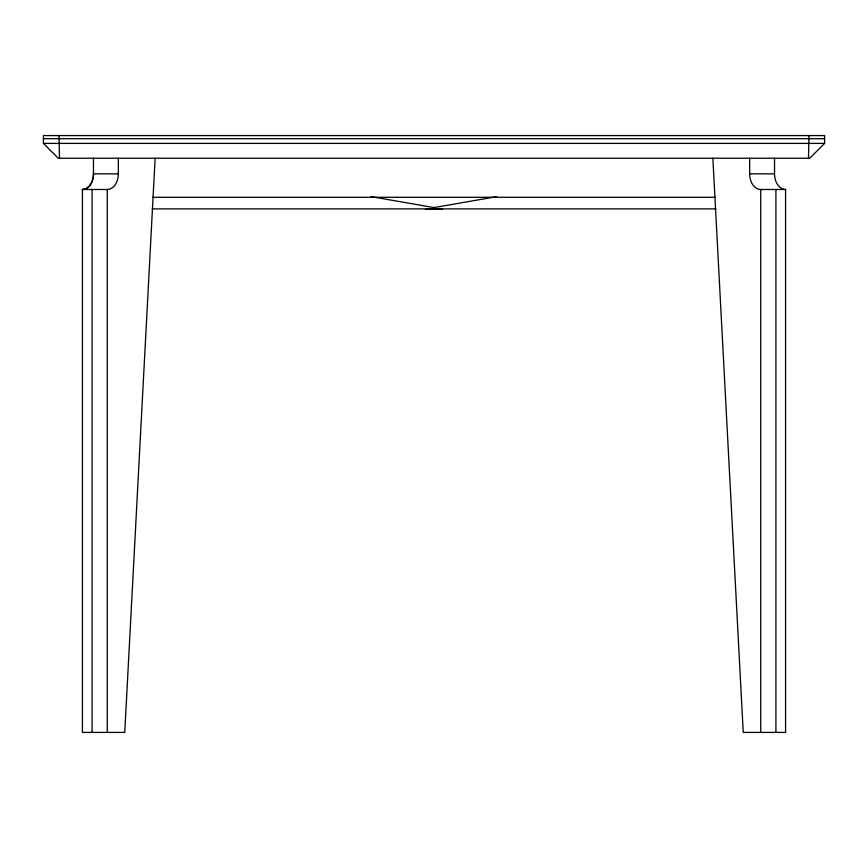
<?xml version="1.0" encoding="UTF-8"?>
<svg xmlns="http://www.w3.org/2000/svg" width="868" height="868" viewBox="0 0 868 868"><rect width="100%" height="100%" fill="white"/><g stroke="black" fill="none" stroke-linecap="round" stroke-linejoin="round"><path stroke-width="1.3" d="M808.488 158.236L808.976 135.582M155.133 158.236L124.753 732.418L82.417 732.418L82.417 189.484A15.624 11.045 -90 0 0 93.462 173.86L93.462 158.236M824.6 143.394L809.757 158.236L58.243 158.236L43.4 143.394L43.4 135.582L824.6 135.582L824.6 143.394L43.4 143.394M425.873 209.004L442.235 209.014L426.047 208.993M496.735 196.645L434 207.582L371.244 196.645M43.4 138.706L824.6 138.706M118.33 173.86L93.462 173.86A15.624 11.045 90 0 1 82.417 189.484L107.274 189.484A15.624 11.045 90 0 0 118.33 173.86L118.33 158.236M749.67 158.236L749.67 173.86L774.538 173.86A15.624 11.045 -90 0 0 785.583 189.484L785.583 732.418L743.247 732.418L712.867 158.236M749.67 173.86A15.624 11.045 -90 0 0 760.726 189.484L785.583 189.484M152.638 197.296L715.362 197.286M152.171 208.895L715.829 208.895M59.512 158.236L59.024 135.582M775.916 189.484L775.916 732.418M774.538 158.236L774.538 173.86M760.726 189.484L760.726 732.418M107.274 189.484L107.274 732.418M92.084 189.484L92.084 732.418"/></g></svg>
